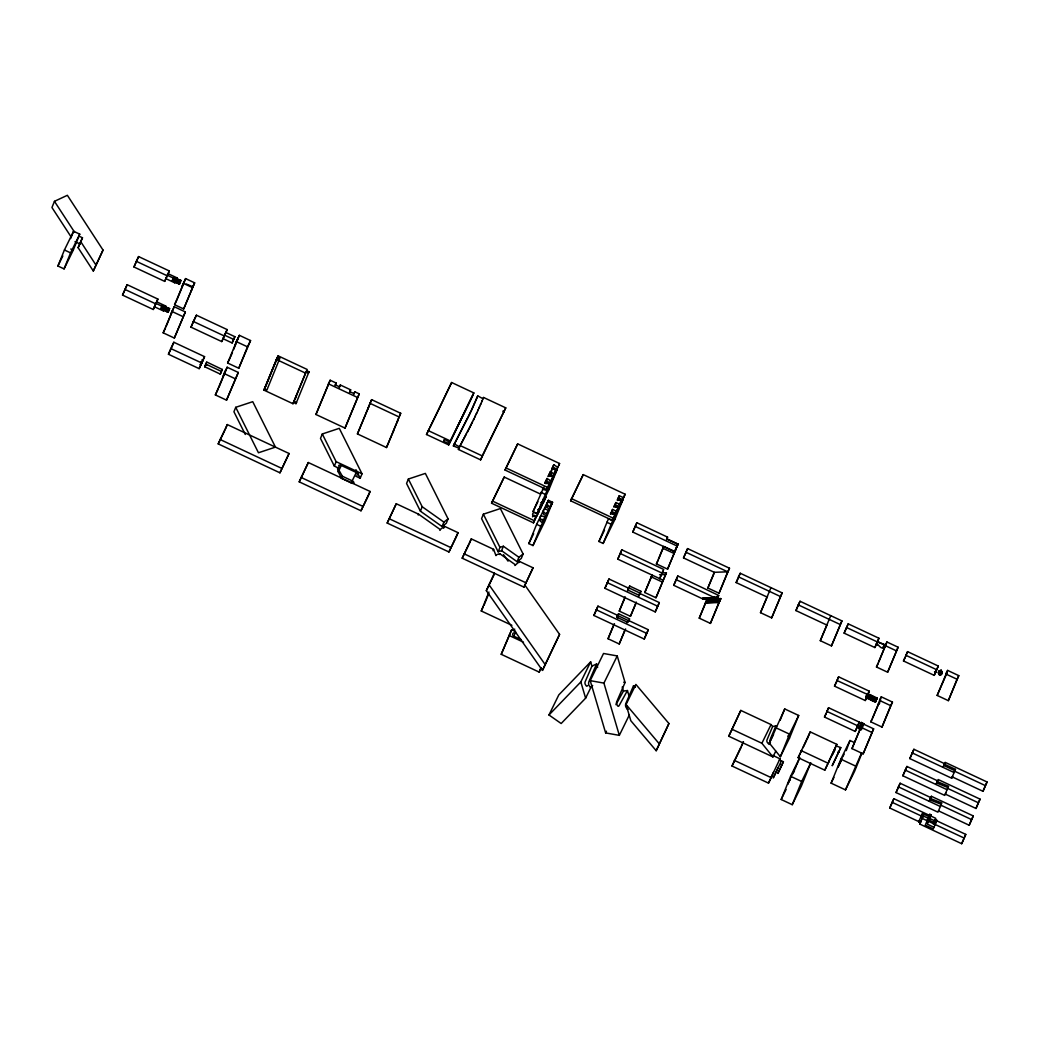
<?xml version="1.0" encoding="UTF-8"?>
<svg xmlns="http://www.w3.org/2000/svg" width="1039" height="1039" viewBox="0 0 1039 1039"><rect width="100%" height="100%" fill="white"/><g stroke="black" fill="none" stroke-linecap="round" stroke-linejoin="round"><path stroke-width="1.5" d="M617.556 618.205L617.556 615.322L597.983 606.14L593.892 615.465L644.232 639.037L648.31 629.725L628.725 620.556L626.569 623.114M938.334 673.077L938.347 672.843A11.871 5.922 26.1 0 1 938.866 671.389L941.126 670.181L942.282 672.363A11.871 5.922 26.1 0 1 941.75 673.817L941.152 674.623M200.956 361.832L201.917 362.286L202.891 360.247L200.826 365.053L201.787 363.014L170.76 348.546L173.838 342.26L204.553 356.65L199.163 368.65L168.448 354.26L170.76 348.546M206.644 362.26L204.683 366.871L206.774 362.04L222.294 369.468L220.255 374.157L221.216 372.118M222.307 369.429L221.346 371.391L205.787 364.105M224.969 373.092C226.853 364.897 220.878 382.3 224.359 373.585M877.163 645.141C876.76 641.505 881.89 651.583 883.553 646.557M883.851 645.583C887.916 645.362 867.942 638.504 884.397 644.414M882.929 647.855L883.54 646.557M540.306 493.98L504.201 477.057L491.564 503.214L533.449 522.838L536.007 517.266L533.903 516.292A2.208 1.909 22.1 0 1 532.76 513.643A2.208 1.909 22.1 0 1 535.592 512.85M532.591 516.877A1.753 1.52 22.1 0 1 534.981 515.552L536.644 516.331L538.67 512.201L539.371 510.409L537.657 509.604M538.76 508.889L540.007 509.474L542.722 503.538L540.761 502.629M532.994 545.566L540.812 526.292L552.579 502.279L548.397 500.317L536.631 524.331L528.812 543.605L532.994 545.566L544.761 521.552L552.579 502.279M220.255 374.079L204.722 366.741M161.331 307.518L160.746 308.687L163.941 310.116L164.954 307.596L155.876 303.349L154.486 306.778L163.565 311.025L165.721 306.037L156.655 301.778M163.565 311.025L164.656 308.661M172.162 280.582L175.344 281.998L176.37 279.491L167.292 275.244L165.902 278.66L174.981 282.92L175.305 282.114L172.162 280.582L172.734 279.4M176.072 280.543L175.747 281.348L173.149 280.127M78.782 236.035L82.471 237.762L78.12 247.698L93.302 271.01L103.03 250.074L67.366 195.293L54.457 201.332L51.95 207.514L71.184 237.048M57.911 266.01L64.418 249.983L73.587 231.268L79.743 234.152L73.237 250.191L64.067 268.893L57.911 266.01L62.847 255.932M70.626 238.554L73.587 231.268M64.067 268.893L70.574 252.867L79.743 234.152M78.12 247.698L82.471 237.762M93.302 271.01L103.03 250.074M154.993 305.96L153.252 309.492L122.537 295.102L127.161 284.686L157.876 299.076L156.149 303.349M166.474 277.491L164.669 281.374L133.953 266.984L138.577 256.568L169.292 270.958L167.552 275.244M127.161 284.686L122.537 295.102M138.577 256.568L133.953 266.984M153.252 309.492L157.876 299.076M164.669 281.374L169.292 270.958M164.707 308.544L165.357 306.947L162.214 305.401L165.396 306.83L165.721 306.037M168.019 312.323L164.941 310.648L165.708 309.077L168.941 310.362L168.019 312.323L164.941 310.648M169.643 308.648L166.396 307.362L165.63 308.934L168.708 310.622L169.643 308.648L166.396 307.362M179.435 284.218L176.344 282.543L177.111 280.972L180.357 282.257L179.435 284.218L176.344 282.543M181.059 280.543L177.812 279.257L177.046 280.829L180.124 282.504L181.059 280.543L177.812 279.257M163.175 332.831L174.175 306.7L185.345 311.934L174.344 338.052L163.175 332.831L165.487 328.116M174.591 304.713L185.591 278.595L194.657 282.842L183.669 308.96L174.591 304.713L176.89 300.011M172.175 310.986L170.786 314.414L171.552 312.843M166.058 326.688L174.175 306.7M177.474 298.583L185.591 278.595M183.669 308.96L193.579 285.193M174.344 338.052L185.345 311.934M171.526 347.974L173.838 342.26M223.593 337.805L221.736 341.571L191.02 327.181L193.345 321.467L196.423 315.194L227.138 329.584L225.983 332.441M196.423 315.194L191.02 327.181M199.163 368.65L204.553 356.65M221.736 341.571L227.138 329.584M224.502 335.129L223.06 338.701L232.139 342.948L234.892 336.701L225.827 332.454L224.502 335.129L233.58 339.376L232.139 342.948M238.788 368.248L247.477 346.831L236.308 341.597L239.386 335.324L250.555 340.558L238.788 368.248L227.619 363.014L236.762 340.87M238.074 338.195L235.308 344.441M230.697 356.728L232.437 352.455M233.593 349.598L239.386 335.324M215.359 394.924L227.125 367.222L238.295 372.456L226.528 400.158L215.359 394.924L218.424 388.638M219.008 387.209L227.125 367.222M226.528 400.158L238.295 372.456M218.203 443.887L227.294 424.561L289.05 453.498L279.959 472.823L218.203 443.887L224.827 430.354M225.489 429.003L227.294 424.561M235.736 407.314L258.451 452.77L275.452 447.121L252.737 401.677L235.736 407.314L233.931 411.756L245.295 434.484M263.906 390.106L276.945 358.247L279.348 359.377L266.906 390.028L264.49 388.898L278.114 355.845L307.193 369.468L292.985 403.729L263.906 390.106L264.49 388.898M278.114 355.845L265.088 387.703M292.985 403.729L306.011 371.871L308.427 373.001L309.012 371.793L306.596 370.663M295.336 398.664L296.518 395.742M293.569 402.522L295.972 403.652L309.012 371.793M279.959 472.823L289.05 453.498M336.142 383.027L335.259 384.833L339.441 386.794L340.324 384.988L350.65 389.833L349.779 391.625L353.961 393.599L354.844 391.794L359.221 393.846L345.013 428.094L315.947 414.483L330.155 380.222L336.142 383.027L335.052 385.729M330.155 380.222L315.947 414.483M299.219 481.849L308.323 462.524L370.079 491.46L368.274 495.902L360.988 510.785L299.219 481.849L308.323 462.524M339.233 387.69L340.324 384.988M355.896 476.213L360.208 478.226L362.014 473.784L339.285 428.341L322.298 433.977L320.493 438.419L334.337 466.108L338.649 468.121M349.468 392.755L350.65 389.833M353.663 394.716L354.844 391.794M345.013 428.094L359.221 393.846M334.337 466.108L336.142 461.667L322.298 433.977M392.703 432.627L393.586 430.821L386.495 447.536L357.429 433.912L371.637 399.664L400.703 413.275L397.703 420.288M371.637 399.664L368.637 406.678M343.961 479.524L341.506 478.382L342.376 476.239L337.74 468.082M360.988 510.785L370.079 491.46M386.495 447.536L400.703 413.275M387.183 523.046L396.275 503.733L418.561 514.175L440.237 529.552L444.432 526.292L458.03 532.669L456.225 537.098L448.939 551.982L387.183 523.046L396.275 503.733M408.366 479.044L406.561 483.486L420.405 511.175L442.082 526.539L446.276 523.292L448.069 518.851L425.354 473.407L408.366 479.044L422.198 506.733L443.887 522.11L448.069 518.851M426.497 434.497L451.627 382.508L473.836 392.911L448.692 444.9L426.497 434.497L429.432 428.497M451.627 382.508L438.263 410.483M449.212 443.614L443.653 441.38L444.471 439.367L449.77 442.237L473.836 392.911M418.223 515.006L418.561 514.175M420.405 511.175L422.198 506.733M472.745 395.573L448.692 444.9M481.732 401.833L483.564 397.469L505.759 407.859L480.615 459.861L458.42 449.458L458.939 448.173L453.381 445.939L468.121 417.223M475.602 400.989L477.732 395.885L483.031 398.755L483.564 397.469M454.199 443.926L459.498 446.796L460.03 445.497L482.226 455.9L480.615 459.861M439.9 530.384L440.237 529.552M442.082 526.539L443.887 522.11M443.64 528.228L444.432 526.292M448.939 551.982L458.03 532.669M514.915 565.528L519.448 561.437L533.059 567.813L523.955 587.126L462.199 558.203L471.29 538.877L493.577 549.319L495.98 555.644M469.485 543.319L471.29 538.877M483.382 514.188L481.577 518.63L498.162 551.813L501.577 550.683L503.37 546.241L518.903 557.255L523.098 553.995L500.382 508.552L483.382 514.188L499.967 547.371L498.162 551.813M544.891 483.044L545.163 482.369L549.644 483.732L546.917 489.668L505.032 470.044L517.669 443.887L559.553 463.511L558.683 465.654M504.201 477.057L491.564 503.214M517.669 443.887L505.032 470.044M493.018 550.709L493.577 549.319M499.395 554.514L499.733 553.683L515.253 564.697M524.617 584.697L559.579 634.387L542.449 670.402L486.33 590.633L494.395 573.112M511.889 625.322L481.252 610.971L488.94 592.035M484.018 605.321L488.746 593.672M536.644 516.331L537.683 513.837L533.033 511.591L543.852 487.161M546.215 480.602L547.072 478.459L550.969 481.018L550.099 483.161L546.215 480.602L544.93 483.213M546.644 480.135L545.774 482.265L550.267 483.629L551.969 478.459M548.137 476.446L550.436 471.602L554.332 474.161L553.462 476.304L549.566 473.745L550.436 471.602M551.293 470.654L549.137 475.407L553.618 476.771L555.826 471.914L554.605 471.122M551.618 469.316L553.8 464.732L557.696 467.303L556.826 469.446L552.93 466.875L553.8 464.732M549.618 475.719L552.618 468.303L556.813 470.264L548.982 489.538L537.215 513.552L549.099 485.642L548.124 485.005M501.577 550.683L517.097 561.696L518.903 557.255M533.449 522.838L536.007 517.266M546.917 489.668L547.787 487.525L505.902 467.901M548.774 485.875L549.644 483.732M547.008 486.979L548.228 487.785L549.099 485.642M552.138 479.018L553.008 476.875L548.527 475.511M551.099 480.602L552.462 478.784M555.501 472.148L556.372 470.005L551.891 468.654M518.993 562.541L519.448 561.437M553.735 473.264L554.956 474.057L555.826 471.914M523.098 553.995L521.292 558.437L517.097 561.696M545.384 507.72L548.397 500.317M523.955 587.126L533.059 567.813M541.241 667.843L539.163 672.09L501.227 654.31L511.682 629.725L514.604 631.089M511.682 629.725L501.227 654.31M521.175 639.634L513.876 636.219L515.63 631.894A2.091 1.805 22.1 0 1 514.708 629.102M612.581 513.954L615.205 515.175L612.503 520.396L570.619 500.772L583.256 474.615L625.14 494.239L622.595 499.811L618.4 497.85L619.27 495.707L623.465 497.668L622.595 499.811M583.256 474.615L570.619 500.772M539.163 672.09L540.942 667.713M542.449 670.402L559.579 634.387M598.958 541.488L608.464 518.786L612.646 520.747L603.139 543.462L598.958 541.488L604.49 530.189M610.49 513.798L610.867 512.863L615.062 514.824L614.192 516.967M615.867 513.539L616.737 511.396L612.542 509.435L611.685 511.565L615.867 513.539L618.556 508.318L614.374 506.357M613.958 506.668L614.231 505.993L618.413 507.954L617.543 510.097M619.231 506.668L620.101 504.525L615.906 502.564L615.036 504.707L619.231 506.668L621.919 501.46L619.828 500.473M617.322 499.811L619.27 495.707M612.503 520.396L615.062 514.824M612.646 520.747L613.517 518.617L612.465 518.123M613.542 516.954L614.335 517.318L615.205 515.175M614.335 517.318L616.88 511.746L615.569 511.136M616.647 509.967L617.686 510.461L618.556 508.318M617.686 510.461L620.244 504.889L619.192 504.396M620.906 503.24L621.777 501.097L617.595 499.136M619.738 502.98L621.049 503.603L621.919 501.46M603.139 543.462L614.906 519.435L622.738 500.162L618.543 498.201L617.426 500.486M628.582 588.178L627.699 589.97L638.868 595.204L639.751 593.412L659.323 602.581L655.245 611.893L604.919 588.308L608.997 578.996L628.582 588.178L627.413 591.035M597.983 606.14L593.892 615.465M608.997 578.996L604.919 588.308M652.05 575.009L644.79 592.516L655.96 597.75L663.22 580.243L617.737 559.138L621.816 549.826L663.7 569.45L659.622 578.762L662.817 571.255M620.075 554.112L621.816 549.826M675.545 549.891L674.662 551.683L632.777 532.059L636.855 522.747L667.57 537.137L666.415 539.994M636.855 522.747L632.777 532.059M625.621 628.946L619.218 643.972L608.049 638.738L613.854 624.465M636.271 602.724L630.452 616.322L619.27 611.088L625.075 596.815M627.686 590.736L629.738 586.074L640.907 591.308L639.738 594.165M614.452 623.712L608.049 638.738M625.101 597.49L619.27 611.088M627.998 590.36L629.738 586.074M619.218 643.972L625.023 629.699M630.452 616.322L636.245 602.049M638.582 596.269L639.751 593.412M638.855 595.97L640.907 591.308M656.414 563.904L663.661 546.397L674.831 551.631L667.583 569.138L656.414 563.904L658.168 560.294M651.778 576.061L644.79 592.516M658.752 558.865L663.389 547.449M674.662 551.683L677.857 544.176L666.687 538.942L667.57 537.137M663.22 580.243L666.415 572.736L661.921 572.892M674.831 551.631L677.857 544.176M666.415 572.736L655.96 597.75M666.869 538.877L678.038 544.111L667.583 569.138M644.232 639.037L648.31 629.725M655.245 611.893L659.323 602.581M714.248 572.307L683.519 557.917L687.61 548.605L729.495 568.229L719.04 593.243L707.871 588.009L714.248 572.307L727.729 571.827L729.495 568.229M687.61 548.605L683.519 557.917M719.17 602.01L705.546 602.646L699.247 618.166L710.416 623.4L720.806 598.568L702.741 598.893L673.74 585.308L677.831 575.996L719.053 595.62L717.494 595.841L718.3 597.165L713.988 596.97M677.831 575.996L673.74 585.308M714.274 572.983L707.871 588.009M719.04 593.243L727.729 571.827L685.844 552.203M656.193 750.729L668.921 723.521L635.881 684.415L626.049 704.494L630.829 720.728L656.193 750.729L668.921 723.521M710.416 623.4L719.04 602.178M766.873 596.957L736.157 582.567L738.482 576.866L740.249 573.255L782.133 592.879L771.665 617.893L760.496 612.672L770.964 587.645M738.508 577.541L740.249 573.255M767.483 596.217L760.496 612.672M771.665 617.893L782.133 592.879M775.756 751.184L772.938 756.924L728.768 736.235L740.807 710.416L771.042 724.586L772.626 726.547L767.055 739.742A1.987 1.26 88 0 0 767.353 742.43L768.574 743.937A1.987 1.26 88 0 0 770.289 743.729M740.807 710.416L728.768 736.235M772.016 775.925L768.496 783.12L732.001 766.016L743.456 741.677L741.729 745.924M826.667 624.971L795.952 610.581L798.277 604.88L800.043 601.269L841.928 620.893L831.46 645.907L820.291 640.673L830.758 615.659M800.043 601.269L795.952 610.581M769.315 743.08L784.731 708.949L798.692 715.481L789.523 738.067L780.367 756.743L769.315 743.08L773.536 734.456M780.172 720.183L784.731 708.949M827.278 624.231L820.291 640.673M768.496 783.12L779.951 758.782L772.652 755.353M780.367 756.743L789.536 734.157L798.692 715.481M779.951 758.782L779.419 760.093L783.406 761.717L777.925 773.393L783.406 761.717M831.46 645.907L841.928 620.893M844.136 633.154L848.214 623.842L878.929 638.232L876.617 643.946L874.851 647.544L844.136 633.154L848.214 623.842M792.25 804.693L801.679 781.471L810.823 762.795L801.407 786.016L792.25 804.693L781.185 799.498L790.601 776.289L799.757 757.613L796.783 764.925M829.018 761.548L824.797 770.172L798.147 757.691L810.199 731.872L836.837 744.366L828.551 762.145M793.887 772.042L794.432 770.73L794.056 771.483M796.186 766.379L793.679 771.743M807.303 739.015L810.199 731.872M867.007 696.935L865.253 700.533L834.525 686.143L838.616 676.831L869.331 691.221L866.851 697.052L866.032 696.818M836.291 682.545L838.616 676.831M824.498 717.04L828.577 707.728L859.292 722.118L855.214 731.43L824.498 717.04L826.265 713.442M826.836 712.014L828.577 707.728M824.797 770.172L836.837 744.366M874.851 647.544L878.929 638.232M834.862 750.067L831.836 755.808M840.785 747.586L832.265 765.587L840.785 747.586L836.2 745.95M876.474 666.999L886.929 641.985L898.099 647.219L887.644 672.233L876.474 666.999L878.241 663.389M878.812 661.973L886.929 641.985M861.928 753.223L854.629 771.211L845.486 789.887L831.109 783.159L840.85 759.171L849.993 740.495L854.305 742.508M865.253 700.533L868.149 693.818L867.448 693.507M849.993 740.495L846.227 750.613M868.643 696.987L867.968 698.598L875.422 702.143L876.163 700.494L868.669 696.987L867.942 698.65M868.942 696.182L869.656 694.52L877.163 698.052L876.409 699.702L868.916 696.195L869.643 694.546M855.214 731.43L859.292 722.118M858.578 728.508L861.162 722.417L863.954 723.728L861.37 729.82L858.578 728.508L859.24 727.144L860.526 728.053M862.448 723.599L873.617 728.833L863.162 753.846L851.98 748.612L861.851 724.793M860.097 728.923L862.435 723.326M860.708 727.884L851.98 748.612M887.644 672.233L898.099 647.219M881.994 727.079L890.696 705.663L879.526 700.429L881.28 696.831L892.449 702.065L881.994 727.079L870.825 721.845L880.578 699.65M872.591 718.235L881.28 696.831M845.486 789.887L861.552 752.976M863.162 753.846L873.617 728.833M935.97 671.752L934.204 675.35L903.488 660.96L907.567 651.648L938.282 666.038L935.269 673.064L934.606 672.454M905.839 655.934L907.567 651.648M934.204 675.35L938.282 666.038M941.139 670.545L942.126 672.675A11.871 5.922 26.1 0 1 941.607 674.116C937.048 678.194 943.529 668.207 939.321 670.882M941.126 674.454L939.49 674.662L941.282 670.233M919.359 820.394L921.074 821.2L920.489 822.394L889.774 808.004L893.852 798.692L935.736 818.316L933.308 824.057M929.165 801.329L930.321 798.471L941.841 802.978L937.931 812.173L896.047 792.562L900.125 783.237L930.84 797.627M945.841 792.913L945.282 794.082L975.998 808.472L978.309 802.757L947.594 788.367L944.737 795.406L902.852 775.782L906.943 766.47L937.659 780.86M952.594 776.419L951.711 778.224L909.826 758.6L913.904 749.288L944.633 763.678M893.852 798.692L889.774 808.004M900.125 783.237L896.047 792.562M906.943 766.47L902.852 775.782M913.904 749.288L909.826 758.6M948.334 700.663L957.036 679.246L945.867 674.025L947.62 670.415L958.789 675.649L948.334 700.663L937.165 695.429L946.984 673.012M947.62 670.415L937.165 695.429M935.061 820.005L965.776 834.395L961.685 843.707L919.801 824.083L920.398 822.875L918.684 822.083L922.268 813.485L930.269 817.225L929.671 818.433L936.282 821.524L936.866 820.316L935.152 819.524M919.801 824.083L923.398 815.485L921.684 814.68M936.022 784.445L937.178 781.588L948.607 786.302L947.061 789.692L905.177 770.068M930.217 799.16L931.386 796.303L973.27 815.927L969.179 825.239L938.464 810.849M943.126 767.003L944.282 764.146L955.451 769.38L951.711 778.224M928.528 821.511L931.191 814.953L929.801 814.29L925.281 825.174L933.282 828.914L936.866 820.316M927.126 820.862L929.801 814.29M931.191 814.953L927.359 824.135L933.957 827.239M961.685 843.707L965.776 834.395M969.179 825.239L973.27 815.927M952.256 776.899L982.972 791.289L987.05 781.977L945.165 762.353L943.75 765.47L954.919 770.704M948.075 787.627L936.646 782.912L938.191 779.536L980.076 799.147L975.998 808.472M987.05 781.977L982.972 791.289M177.137 277.92L176.812 278.725L173.63 277.296L172.851 278.868L175.994 280.4L177.137 277.92L168.058 273.673M836.85 680.441L867.838 694.61L867.136 694.286M876.799 698.909C859.682 687.896 876.007 702.767 877.15 698.026M875.747 701.351C858.798 690.364 874.968 705.26 876.15 700.481M879.319 703.974L878.371 703.533L879.591 702.104M879.604 701.195L880.085 699.442M540.007 509.474L542.722 503.538M543.371 502.603L546.085 496.681L543.371 502.603L541.8 501.876M776.588 726.651L775.925 725.832L770.328 739.08A2.922 1.857 88 0 0 770.419 742.456M788.004 783.536L787.731 784.237L788.082 783.341M866.786 697.026L865.916 696.611M879.63 703.195L878.695 702.754L879.514 702.987M879.76 700.299L880.501 700.546M477.732 395.885L471.55 410.158M720.806 598.568L720.183 599.945L706.689 600.425M480.395 404.898L482.252 400.534M591.243 686.688L585.619 698.169L561.164 723.521L548.969 714.975L558.8 694.896L590.672 661.856L591.931 666.142L585.23 681.584A1.987 1.052 -84.7 0 0 585.256 684.272L586.139 685.753A1.987 1.052 -84.7 0 0 587.58 685.545M591.931 666.142L596.581 663.947L588.996 681.441A2.922 1.533 -84.7 0 0 589.035 685.376L589.918 686.87A2.922 1.533 -84.7 0 0 592.035 686.558L592.646 685.441M629.309 714.988L619.335 735.365L605.633 732.911L590.217 680.649L603.529 653.479L617.231 655.934L625.062 682.506L616.737 701.689A1.987 1.052 -84.7 0 0 616.763 704.377L617.647 705.858A1.987 1.052 -84.7 0 0 619.088 705.65L627.439 690.545L623.452 691.078L615.945 704.676M635.336 687.221L633.53 685.74L625.933 703.234A2.922 1.533 -84.7 0 0 625.972 707.169L626.855 708.65A2.922 1.533 -84.7 0 0 628.05 709.247M337.545 468.147L337.922 471.096L341.506 478.382M475.096 402.028L468.745 416.223M479.044 407.963L480.927 403.613M867.799 694.546L866.942 695.26M875.812 701.208L875.435 702.169M876.799 698.753L876.435 699.702M477.68 411.002L479.576 406.665M788.536 782.341L789.146 781.029M838.98 764.834L838.018 767.198L839.044 765.172M476.278 414.042L478.2 409.717M885.41 645.414L885.306 645.544M470.979 411.171L453.381 445.939M474.862 417.068L476.81 412.756M878.345 642.284L878.669 641.608M839.304 764.146L839.941 762.821M473.433 420.094L475.394 415.782M789.224 780.847L790.095 779.042M789.367 780.562L789.731 779.808M473.953 418.795L469.485 428.094M840.278 762.119L840.993 760.652M841.746 759.119L842.122 758.327M842.915 756.704L843.33 755.873M843.746 755.015L844.162 754.145M773.484 772.198L771.483 776.627L772.042 775.652M778.12 767.626L776.133 772.055L776.484 771.483M154.486 306.778L155.071 305.596M161.448 306.973L164.63 308.401L161.448 306.973L162.162 305.505M174.981 282.92L176.76 278.829L173.63 277.296M184.358 281.309L182.189 286.296L182.968 284.725M194.657 282.842L192.358 287.556L183.28 283.296M191.124 290.907L191.89 289.336M168.448 354.26L170.903 349.234M233.58 339.376L234.892 336.701M227.619 363.014L230.087 357.987M247.477 346.831L250.555 340.558M279.348 359.377L279.933 358.169L277.53 357.052M295.972 403.652L296.57 402.457L294.154 401.327M367.767 408.821L368.65 407.015L357.429 433.912M339.182 469.823L341.312 465.459L356.286 472.472A2.312 1.156 26.1 0 1 357.974 474.109A2.312 1.156 26.1 0 1 356.832 474.992M338.311 471.966L339.246 470.057M348.87 481.823L351.325 482.979A2.312 1.156 26.1 0 0 353.857 482.888A2.312 1.156 26.1 0 0 352.195 480.836L356.286 472.472M351.325 482.979L352.091 481.408M396.833 422.431L397.716 420.639L393.573 430.484M429.925 427.497L437.77 411.483M443.653 441.38L444.627 439.38M482.226 455.9L505.759 407.859M462.199 558.203L468.823 544.67M486.33 590.633L493.993 574.983M481.252 610.971L483.317 606.737M545.163 482.369L547.072 478.459M548.293 476.343L549.566 473.745M551.657 469.485L552.93 466.875M533.033 511.591L537.877 501.707M550.099 483.161L553.008 476.875M553.462 476.304L556.372 470.005M556.826 469.446L559.553 463.511M548.228 487.785L550.267 483.629M551.592 480.927L553.618 476.771M554.956 474.057L556.813 470.264M537.683 513.837L539.371 510.409M528.812 543.605L533.656 533.708M610.555 513.863L612.542 509.435M613.919 506.993L615.906 502.564M610.698 514.214L611.815 511.928L616.01 513.889M616.737 511.396L618.413 507.954M620.101 504.525L621.777 501.097M623.465 497.668L625.14 494.239M621.049 503.603L622.738 500.162M617.737 559.138L619.504 555.54M548.969 714.975L580.827 681.935L590.672 661.856M619.335 735.365L603.919 683.104L617.231 655.934M677.155 545.917L678.038 544.111M605.633 732.911L606.464 731.209M699.247 618.166L707.312 599.048L705.429 602.997L718.91 602.529L720.3 599.607L706.806 600.074M736.157 582.567L737.924 578.97M732.001 766.016L741.158 747.34M772.938 756.924L761.886 743.262L771.042 724.586M781.458 760.795L773.25 777.951L776.354 771.808M798.147 757.691L801.666 750.509M803.082 747.625L806.602 740.443M834.525 686.143L835.707 683.74M790.835 777.536L791.211 776.782M791.952 775.263L792.315 774.51M792.692 773.756L793.432 772.237M788.497 782.822L790.471 778.795M792.952 773.756L793.315 772.99M781.185 799.498L786.107 789.445M867.565 694.831L869.331 691.221M831.109 783.159L833.927 777.406M861.162 722.417L860.5 723.78L863.292 725.092L863.954 723.728M870.825 721.845L872.007 719.443M903.488 660.96L905.255 657.362M890.696 705.663L892.449 702.065M957.036 679.246L958.789 675.649M918.684 822.083L919.268 820.875M931.386 796.303L929.788 799.796L941.308 804.303L940.243 806.472L898.358 786.848M923.398 815.485L922.801 816.693L892.085 802.303M928.879 820.654L928.282 821.862L926.892 821.2M955.451 769.38L954.036 772.509L912.151 752.885M978.309 802.757L980.076 799.147M472.485 421.808L461.134 443.874M831.784 755.6L834.59 749.911M839.382 764.496L840.057 763.107M840.408 762.392L841.135 760.925M867.149 696.26L865.955 697.714M467.459 432.068L468.979 429.094M466.433 433.744L459.498 446.796M458.42 449.458L459.511 447.51M939.308 670.739L939.022 671.077A11.871 5.922 26.1 0 0 938.49 672.532L939.334 674.973M499.967 547.371L503.37 546.241M496.33 554.813L499.733 553.683M772.626 726.547L775.925 725.832M659.544 574.749L665.531 574.528M716.741 597.386L717.793 598.191L704.312 598.672L703.247 597.867L718.053 597.685L716.988 596.867M704.052 599.191L703 598.373L717.793 598.191M702.741 598.893L717.546 598.711L716.481 597.893M707.065 599.568L720.546 599.087M706.936 599.919L720.43 599.438M706.559 600.594L720.04 600.113M706.299 601.113L719.923 600.464M706.182 601.451L719.676 600.984M706.052 601.62L719.533 601.139M705.936 601.971L719.417 601.49M705.806 602.139L719.287 601.659M590.217 680.649L603.919 683.104M703.247 597.867L704.299 597.957M703 598.373L704.312 598.672M623.673 682.181L625.062 682.506M550.008 473.264L551.138 473.602M553.371 474.291L554.488 474.628M550.008 481.148L551.138 481.486M546.93 488.096L547.774 488.356M542.423 489.135L546.904 490.499M177.046 280.829L180.202 282.647L177.111 280.972M165.63 308.934L168.786 310.765L165.708 309.077M186.215 283.985L192.799 286.764M172.851 278.868L176.046 280.296M502.759 411.171L504.149 411.821M136.265 261.283L166.98 275.673M75.029 241.645L79.964 243.957M617.737 499.499L619.309 500.227M70.769 249.035L73.237 250.191M615.179 505.071L619.374 507.032M64.418 249.983L70.574 252.867M611.01 513.214L612.322 513.837M635.089 526.357L676.973 545.982M276.348 359.442L305.427 373.066M328.389 383.82L357.455 397.443M369.871 403.262L398.937 416.886M428.107 430.536L450.303 440.939M124.862 289.387L155.577 303.778M171.864 311.414L183.046 316.648M193.345 321.467L224.06 335.857M571.489 498.629L613.374 518.253M738.482 576.866L780.367 596.49M798.277 604.88L840.161 624.504M846.447 627.452L877.163 641.842M885.163 645.583L896.332 650.817M905.813 655.258L936.529 669.648M612.555 518.331L614.906 519.435M547.15 488.681L548.982 489.538M161.746 308.245L164.331 309.453M662.778 548.202L673.947 553.423M606.776 522.227L610.971 524.188M540.851 492.317L545.046 494.291M542.839 499.382L544.41 500.11M550.112 505.759L550.735 506.058L551.774 503.564L549.683 502.577A2.208 1.909 22.1 0 0 546.839 503.37A2.208 1.909 22.1 0 0 547.995 506.019L550.086 506.993M540.371 504.551L542.033 505.331M549.397 508.785L547.735 508.006A1.753 1.52 22.1 0 1 548.085 505.097M539.735 506.357L541.046 506.98M546.956 512.721L548.41 510.422L546.319 509.448A2.208 1.909 22.1 0 0 543.488 510.227A2.208 1.909 22.1 0 0 544.631 512.876L546.735 513.85M537.734 511.759L538.67 512.201M546.033 515.643L544.371 514.863A1.753 1.52 22.1 0 1 543.929 512.214M620.049 553.423L661.934 573.047M676.064 579.593L716.235 598.412M542.865 519.24L544.007 519.786L545.046 517.292L542.955 516.305A2.208 1.909 22.1 0 0 540.124 517.084A2.208 1.909 22.1 0 0 541.28 519.734L543.371 520.721M201.891 359.91L202.865 360.364M534.578 518.721L535.306 519.058M542.67 522.513L541.007 521.734A1.753 1.52 22.1 0 1 540.864 518.929M205.657 364.819L206.631 365.273M224.047 373.508L235.217 378.741M492.434 501.071L534.319 520.695M199.878 364.481L200.852 364.936M651.167 576.814L662.337 582.048M536.631 524.331L540.812 526.292M865.994 695.727L867.162 696.286M628.855 587.879L640.024 593.113M607.231 582.606L657.557 606.179M336.142 461.667L362.014 473.784M342.376 476.239L352.195 480.836M344.584 479.823L348.26 481.538M826.81 711.338L857.526 725.729M860.682 727.196L871.851 732.43M954.568 771.185L985.284 785.575M617.634 615.53L628.803 620.764M596.217 609.75L646.544 633.322M219.995 439.445L281.764 468.381M301.024 477.408L362.793 506.344M388.976 518.617L450.744 547.54M464.004 553.761L525.76 582.697M775.588 727.625L789.536 734.157M940.789 805.147L971.504 819.537M840.85 759.171L855.214 765.899M801.043 750.561L827.693 763.042M929.204 815.498L930.606 816.147M921.58 815.16L928.191 818.264L927.593 819.459L935.594 823.213L936.178 822.005L934.464 821.2M920.996 816.368L922.71 817.174L922.125 818.368L964.01 837.992M731.664 729.092L761.886 743.262M508.915 635.374L523.513 642.206M790.601 776.289L801.679 781.471M734.3 760.353L770.795 777.458M160.746 308.687L163.889 310.232M946.412 673.012L947.074 673.623M939.49 674.662L938.49 672.999M935.425 672.765L934.568 671.765M838.031 751.937L838.837 752.405M780.847 764.457L782.003 765.159M545.202 483.083L546.176 483.719M626.049 704.494L659.09 743.599M787.809 735.95L789.523 738.067M503.46 554.618L508.058 561.164M488.824 584.502L544.943 664.259M54.457 201.332L74.561 232.191M80.639 241.516L95.809 264.815M355.948 469.706L360.208 478.226M633.53 685.74L634.05 687.493M627.439 690.545L629.166 696.429M622.231 686.961L623.452 691.078M596.581 663.947L597.62 667.467M580.827 681.935L585.619 698.169M513.876 636.219A2.091 1.805 22.1 0 1 513.708 632.881M339.259 466.784A2.312 1.156 26.1 0 1 339.039 465.251A2.312 1.156 26.1 0 1 341.312 465.459M876.137 644.635L876.669 643.466L876.15 644.609M877.046 642.388L877.656 641.115L877.059 642.362M884.124 648.388L884.67 647.219L884.15 648.323M618.504 613.724L616.672 617.127L627.842 622.348L629.686 618.958L618.504 613.724"/></g></svg>
